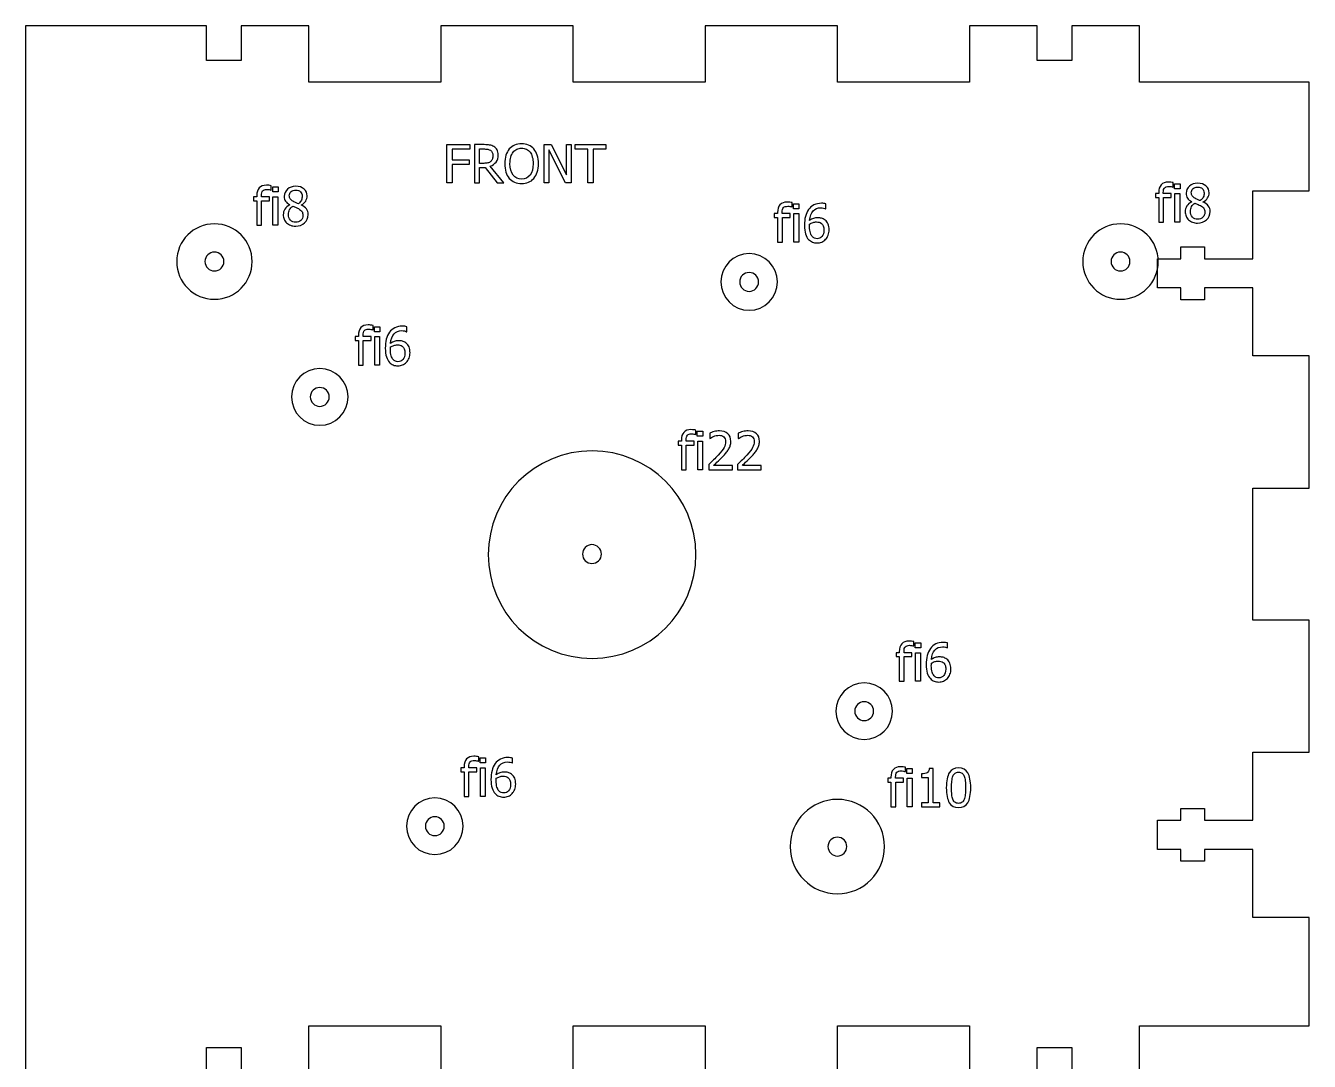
# Model space of a CAD drawing. Extents: x -124 to 242, y -17 to 237.
# Drawn here: x 105.7 to 241.7, y 127.1 to 236.9 of the extents above; entities that cross this region are included whole.
import ezdxf

# ---------------------------------------------------------------- set-up
doc = ezdxf.new("R2010")
doc.units = 0
doc.header["$MEASUREMENT"] = 0
doc.layers.get('0').update_dxf_attribs({"linetype": 'CONTINUOUS'})

msp = doc.modelspace()

# ---------------------------------------------------------------- linework, layer by layer
for points in [[(223.73, 124.89), (223.73, 130.89), (241.73, 130.89), (241.73, 142.39), (235.73, 142.39), (235.73, 149.59), (230.63, 149.59), (230.63, 148.34), (228.13, 148.34), (228.13, 149.59), (225.63, 149.59), (225.63, 152.69), (228.13, 152.69), (228.13, 153.94), (230.63, 153.94), (230.63, 152.69), (235.73, 152.69), (235.73, 159.89), (241.73, 159.89), (241.73, 173.89), (235.73, 173.89), (235.73, 187.89), (241.73, 187.89), (241.73, 201.89), (235.73, 201.89), (235.73, 209.09), (230.63, 209.09), (230.63, 207.84), (228.13, 207.84), (228.13, 209.09), (225.63, 209.09), (225.63, 212.19), (228.13, 212.19), (228.13, 213.44), (230.63, 213.44), (230.63, 212.19), (235.73, 212.19), (235.73, 219.39), (241.73, 219.39), (241.73, 230.89), (223.73, 230.89), (223.73, 236.89), (216.58, 236.89), (216.58, 233.19), (212.88, 233.19), (212.88, 236.89), (205.73, 236.89), (205.73, 230.89), (191.73, 230.89), (191.73, 236.89), (177.73, 236.89), (177.73, 230.89), (163.73, 230.89), (163.73, 236.89), (149.73, 236.89), (149.73, 230.89), (135.73, 230.89), (135.73, 236.89), (128.58, 236.89), (128.58, 233.19), (124.88, 233.19), (124.88, 236.89), (117.73, 236.89), (105.73, 236.89), (105.73, 124.89)], [(152.79, 223.81), (150.91, 223.81), (150.91, 222.67), (152.71, 222.67), (152.71, 222.19), (150.91, 222.19), (150.91, 220.24), (150.37, 220.24), (150.37, 224.28), (152.79, 224.28), (152.79, 223.81)], [(163.54, 220.24), (162.93, 220.24), (161.15, 223.73), (161.15, 220.24), (160.65, 220.24), (160.65, 224.28), (161.41, 224.28), (163.03, 221.08), (163.03, 224.28), (163.54, 224.28), (163.54, 220.24)], [(165.3, 220.24), (165.3, 223.81), (163.94, 223.81), (163.94, 224.28), (167.19, 224.28), (167.19, 223.81), (165.84, 223.81), (165.84, 220.24), (165.3, 220.24)], [(132.48, 219.27), (131.9, 219.27), (131.9, 219.8), (132.48, 219.8), (132.48, 219.27)], [(228.04, 219.6), (227.46, 219.6), (227.46, 220.13), (228.04, 220.13), (228.04, 219.6)], [(228, 216.06), (227.49, 216.06), (227.49, 219.09), (228, 219.09), (228, 216.06)], [(132.44, 215.73), (131.93, 215.73), (131.93, 218.76), (132.44, 218.76), (132.44, 215.73)], [(187.66, 217.49), (187.08, 217.49), (187.08, 218.02), (187.66, 218.02), (187.66, 217.49)], [(187.63, 213.95), (187.12, 213.95), (187.12, 216.98), (187.63, 216.98), (187.63, 213.95)], [(143.26, 204.46), (142.68, 204.46), (142.68, 204.99), (143.26, 204.99), (143.26, 204.46)], [(143.22, 200.92), (142.71, 200.92), (142.71, 203.95), (143.22, 203.95), (143.22, 200.92)], [(177.48, 193.37), (176.89, 193.37), (176.89, 193.9), (177.48, 193.9), (177.48, 193.37)], [(177.44, 189.83), (176.93, 189.83), (176.93, 192.86), (177.44, 192.86), (177.44, 189.83)], [(200.56, 170.95), (199.98, 170.95), (199.98, 171.48), (200.56, 171.48), (200.56, 170.95)], [(200.53, 167.41), (200.02, 167.41), (200.02, 170.44), (200.53, 170.44), (200.53, 167.41)], [(154.46, 158.75), (153.88, 158.75), (153.88, 159.28), (154.46, 159.28), (154.46, 158.75)], [(154.42, 155.21), (153.91, 155.21), (153.91, 158.24), (154.42, 158.24), (154.42, 155.21)], [(199.67, 157.64), (199.09, 157.64), (199.09, 158.17), (199.67, 158.17), (199.67, 157.64)], [(199.64, 154.1), (199.13, 154.1), (199.13, 157.13), (199.64, 157.13), (199.64, 154.1)], [(135.73, 124.89), (135.73, 130.89), (149.73, 130.89), (149.73, 124.89)], [(163.73, 124.89), (163.73, 130.89), (177.73, 130.89), (177.73, 124.89)], [(191.73, 124.89), (191.73, 130.89), (205.73, 130.89), (205.73, 124.89)], [(124.88, 124.89), (124.88, 128.59), (128.58, 128.59), (128.58, 124.89)], [(212.88, 124.89), (212.88, 128.59), (216.58, 128.59), (216.58, 124.89)]]:
    msp.add_lwpolyline(points)
for points, knots in [([(156.4, 220.24), (156.4, 220.24), (155.7, 220.24), (155.7, 220.24), (155.7, 220.24), (154.42, 221.85), (154.42, 221.85), (154.42, 221.85), (153.8, 221.85), (153.8, 221.85), (153.8, 221.85), (153.8, 220.24), (153.8, 220.24), (153.8, 220.24), (153.27, 220.24), (153.27, 220.24), (153.27, 220.24), (153.27, 224.28), (153.27, 224.28), (153.27, 224.28), (154.31, 224.28), (154.31, 224.28), (154.54, 224.28), (154.73, 224.27), (154.89, 224.24), (155.05, 224.22), (155.2, 224.16), (155.34, 224.07), (155.48, 223.98), (155.59, 223.86), (155.67, 223.72), (155.75, 223.58), (155.8, 223.4), (155.8, 223.19), (155.8, 222.89), (155.72, 222.64), (155.57, 222.44), (155.42, 222.24), (155.22, 222.1), (154.96, 222), (154.96, 222), (156.4, 220.24), (156.4, 220.24)], [0, 0, 0, 0, 1, 1, 1, 2, 2, 2, 3, 3, 3, 4, 4, 4, 5, 5, 5, 6, 6, 6, 7, 7, 7, 8, 8, 8, 9, 9, 9, 10, 10, 10, 11, 11, 11, 12, 12, 12, 13, 13, 13, 14, 14, 14, 14]), ([(155.23, 223.15), (155.23, 223.26), (155.21, 223.37), (155.17, 223.46), (155.13, 223.55), (155.07, 223.63), (154.98, 223.68), (154.9, 223.73), (154.81, 223.77), (154.71, 223.79), (154.61, 223.81), (154.49, 223.82), (154.34, 223.82), (154.34, 223.82), (153.8, 223.82), (153.8, 223.82), (153.8, 223.82), (153.8, 222.3), (153.8, 222.3), (153.8, 222.3), (154.28, 222.3), (154.28, 222.3), (154.43, 222.3), (154.57, 222.31), (154.69, 222.34), (154.81, 222.36), (154.92, 222.42), (155.01, 222.51), (155.08, 222.58), (155.14, 222.67), (155.18, 222.78), (155.22, 222.88), (155.23, 223), (155.23, 223.15)], [0, 0, 0, 0, 1, 1, 1, 2, 2, 2, 3, 3, 3, 4, 4, 4, 5, 5, 5, 6, 6, 6, 7, 7, 7, 8, 8, 8, 9, 9, 9, 10, 10, 10, 11, 11, 11, 11]), ([(159.57, 223.82), (159.73, 223.64), (159.84, 223.42), (159.93, 223.16), (160.01, 222.9), (160.06, 222.6), (160.06, 222.26), (160.06, 221.93), (160.02, 221.64), (159.93, 221.37), (159.85, 221.11), (159.73, 220.89), (159.57, 220.71), (159.41, 220.52), (159.22, 220.38), (159, 220.29), (158.78, 220.2), (158.53, 220.16), (158.27, 220.16), (158, 220.16), (157.75, 220.21), (157.53, 220.3), (157.31, 220.39), (157.13, 220.53), (156.97, 220.71), (156.81, 220.89), (156.69, 221.11), (156.61, 221.37), (156.53, 221.63), (156.48, 221.93), (156.48, 222.26), (156.48, 222.6), (156.53, 222.9), (156.61, 223.16), (156.7, 223.41), (156.81, 223.63), (156.97, 223.82), (157.13, 224), (157.31, 224.13), (157.53, 224.23), (157.75, 224.32), (158, 224.37), (158.27, 224.37), (158.54, 224.37), (158.79, 224.32), (159.01, 224.22), (159.23, 224.13), (159.42, 223.99), (159.57, 223.82)], [0, 0, 0, 0, 1, 1, 1, 2, 2, 2, 3, 3, 3, 4, 4, 4, 5, 5, 5, 6, 6, 6, 7, 7, 7, 8, 8, 8, 9, 9, 9, 10, 10, 10, 11, 11, 11, 12, 12, 12, 13, 13, 13, 14, 14, 14, 15, 15, 15, 16, 16, 16, 16]), ([(159.5, 222.26), (159.5, 222.53), (159.47, 222.77), (159.41, 222.97), (159.35, 223.18), (159.27, 223.35), (159.17, 223.49), (159.06, 223.62), (158.93, 223.73), (158.78, 223.8), (158.63, 223.87), (158.46, 223.9), (158.27, 223.9), (158.08, 223.9), (157.91, 223.87), (157.76, 223.8), (157.62, 223.73), (157.49, 223.63), (157.37, 223.49), (157.27, 223.35), (157.19, 223.17), (157.13, 222.97), (157.07, 222.76), (157.04, 222.52), (157.04, 222.26), (157.04, 221.73), (157.15, 221.33), (157.38, 221.04), (157.6, 220.76), (157.9, 220.62), (158.27, 220.62), (158.65, 220.62), (158.94, 220.76), (159.17, 221.04), (159.39, 221.33), (159.5, 221.73), (159.5, 222.26)], [0, 0, 0, 0, 1, 1, 1, 2, 2, 2, 3, 3, 3, 4, 4, 4, 5, 5, 5, 6, 6, 6, 7, 7, 7, 8, 8, 8, 9, 9, 9, 10, 10, 10, 11, 11, 11, 12, 12, 12, 12]), ([(131.75, 219.47), (131.75, 219.47), (131.72, 219.47), (131.72, 219.47), (131.68, 219.48), (131.61, 219.5), (131.53, 219.51), (131.44, 219.53), (131.37, 219.54), (131.3, 219.54), (131.08, 219.54), (130.93, 219.49), (130.84, 219.39), (130.75, 219.3), (130.7, 219.12), (130.7, 218.87), (130.7, 218.87), (130.7, 218.76), (130.7, 218.76), (130.7, 218.76), (131.55, 218.76), (131.55, 218.76), (131.55, 218.76), (131.55, 218.34), (131.55, 218.34), (131.55, 218.34), (130.72, 218.34), (130.72, 218.34), (130.72, 218.34), (130.72, 215.73), (130.72, 215.73), (130.72, 215.73), (130.21, 215.73), (130.21, 215.73), (130.21, 215.73), (130.21, 218.34), (130.21, 218.34), (130.21, 218.34), (129.86, 218.34), (129.86, 218.34), (129.86, 218.34), (129.86, 218.76), (129.86, 218.76), (129.86, 218.76), (130.21, 218.76), (130.21, 218.76), (130.21, 218.76), (130.21, 218.87), (130.21, 218.87), (130.21, 219.23), (130.3, 219.51), (130.47, 219.7), (130.65, 219.89), (130.9, 219.98), (131.23, 219.98), (131.32, 219.98), (131.41, 219.98), (131.5, 219.97), (131.59, 219.96), (131.67, 219.95), (131.75, 219.93), (131.75, 219.93), (131.75, 219.47), (131.75, 219.47)], [0, 0, 0, 0, 1, 1, 1, 2, 2, 2, 3, 3, 3, 4, 4, 4, 5, 5, 5, 6, 6, 6, 7, 7, 7, 8, 8, 8, 9, 9, 9, 10, 10, 10, 11, 11, 11, 12, 12, 12, 13, 13, 13, 14, 14, 14, 15, 15, 15, 16, 16, 16, 17, 17, 17, 18, 18, 18, 19, 19, 19, 20, 20, 20, 21, 21, 21, 21]), ([(134.34, 215.64), (134.14, 215.64), (133.96, 215.67), (133.79, 215.73), (133.63, 215.79), (133.49, 215.88), (133.37, 215.99), (133.26, 216.1), (133.17, 216.23), (133.11, 216.38), (133.05, 216.53), (133.02, 216.68), (133.02, 216.85), (133.02, 217.07), (133.08, 217.27), (133.2, 217.45), (133.32, 217.64), (133.48, 217.78), (133.71, 217.89), (133.71, 217.89), (133.71, 217.91), (133.71, 217.91), (133.51, 218.02), (133.36, 218.15), (133.27, 218.29), (133.17, 218.42), (133.12, 218.6), (133.12, 218.8), (133.12, 219.11), (133.24, 219.36), (133.47, 219.56), (133.7, 219.76), (133.99, 219.87), (134.34, 219.87), (134.71, 219.87), (135, 219.77), (135.22, 219.58), (135.44, 219.38), (135.55, 219.14), (135.55, 218.84), (135.55, 218.66), (135.5, 218.48), (135.4, 218.3), (135.29, 218.12), (135.14, 217.99), (134.94, 217.89), (134.94, 217.89), (134.94, 217.87), (134.94, 217.87), (135.17, 217.76), (135.35, 217.63), (135.47, 217.47), (135.59, 217.31), (135.66, 217.11), (135.66, 216.86), (135.66, 216.51), (135.53, 216.23), (135.28, 215.99), (135.03, 215.76), (134.72, 215.64), (134.34, 215.64)], [0, 0, 0, 0, 1, 1, 1, 2, 2, 2, 3, 3, 3, 4, 4, 4, 5, 5, 5, 6, 6, 6, 7, 7, 7, 8, 8, 8, 9, 9, 9, 10, 10, 10, 11, 11, 11, 12, 12, 12, 13, 13, 13, 14, 14, 14, 15, 15, 15, 16, 16, 16, 17, 17, 17, 18, 18, 18, 19, 19, 19, 20, 20, 20, 20]), ([(135.02, 218.83), (135.02, 219.01), (134.96, 219.16), (134.84, 219.29), (134.72, 219.41), (134.55, 219.47), (134.34, 219.47), (134.14, 219.47), (133.98, 219.41), (133.85, 219.3), (133.73, 219.2), (133.66, 219.05), (133.66, 218.87), (133.66, 218.73), (133.7, 218.62), (133.76, 218.53), (133.82, 218.43), (133.92, 218.35), (134.05, 218.28), (134.11, 218.25), (134.19, 218.2), (134.31, 218.15), (134.42, 218.09), (134.52, 218.05), (134.62, 218.02), (134.78, 218.14), (134.88, 218.27), (134.94, 218.39), (134.99, 218.52), (135.02, 218.67), (135.02, 218.83)], [0, 0, 0, 0, 1, 1, 1, 2, 2, 2, 3, 3, 3, 4, 4, 4, 5, 5, 5, 6, 6, 6, 7, 7, 7, 8, 8, 8, 9, 9, 9, 10, 10, 10, 10]), ([(227.31, 219.79), (227.31, 219.79), (227.28, 219.79), (227.28, 219.79), (227.24, 219.81), (227.17, 219.82), (227.09, 219.84), (227, 219.85), (226.93, 219.86), (226.86, 219.86), (226.64, 219.86), (226.49, 219.81), (226.4, 219.72), (226.31, 219.62), (226.26, 219.45), (226.26, 219.19), (226.26, 219.19), (226.26, 219.09), (226.26, 219.09), (226.26, 219.09), (227.11, 219.09), (227.11, 219.09), (227.11, 219.09), (227.11, 218.67), (227.11, 218.67), (227.11, 218.67), (226.28, 218.67), (226.28, 218.67), (226.28, 218.67), (226.28, 216.06), (226.28, 216.06), (226.28, 216.06), (225.77, 216.06), (225.77, 216.06), (225.77, 216.06), (225.77, 218.67), (225.77, 218.67), (225.77, 218.67), (225.42, 218.67), (225.42, 218.67), (225.42, 218.67), (225.42, 219.09), (225.42, 219.09), (225.42, 219.09), (225.77, 219.09), (225.77, 219.09), (225.77, 219.09), (225.77, 219.19), (225.77, 219.19), (225.77, 219.56), (225.86, 219.83), (226.03, 220.02), (226.21, 220.21), (226.46, 220.31), (226.79, 220.31), (226.88, 220.31), (226.97, 220.3), (227.06, 220.29), (227.15, 220.28), (227.24, 220.27), (227.31, 220.26), (227.31, 220.26), (227.31, 219.79), (227.31, 219.79)], [0, 0, 0, 0, 1, 1, 1, 2, 2, 2, 3, 3, 3, 4, 4, 4, 5, 5, 5, 6, 6, 6, 7, 7, 7, 8, 8, 8, 9, 9, 9, 10, 10, 10, 11, 11, 11, 12, 12, 12, 13, 13, 13, 14, 14, 14, 15, 15, 15, 16, 16, 16, 17, 17, 17, 18, 18, 18, 19, 19, 19, 20, 20, 20, 21, 21, 21, 21]), ([(229.9, 215.97), (229.7, 215.97), (229.52, 216), (229.35, 216.06), (229.19, 216.12), (229.05, 216.2), (228.93, 216.31), (228.82, 216.42), (228.73, 216.55), (228.67, 216.7), (228.61, 216.85), (228.58, 217.01), (228.58, 217.17), (228.58, 217.39), (228.64, 217.59), (228.76, 217.78), (228.88, 217.96), (229.05, 218.11), (229.27, 218.22), (229.27, 218.22), (229.27, 218.23), (229.27, 218.23), (229.07, 218.35), (228.92, 218.47), (228.83, 218.61), (228.73, 218.75), (228.68, 218.92), (228.68, 219.13), (228.68, 219.43), (228.8, 219.68), (229.03, 219.89), (229.26, 220.09), (229.55, 220.19), (229.9, 220.19), (230.27, 220.19), (230.56, 220.09), (230.78, 219.9), (231.01, 219.71), (231.12, 219.46), (231.12, 219.16), (231.12, 218.98), (231.06, 218.8), (230.96, 218.63), (230.85, 218.45), (230.7, 218.31), (230.5, 218.21), (230.5, 218.21), (230.5, 218.19), (230.5, 218.19), (230.74, 218.08), (230.91, 217.95), (231.03, 217.79), (231.16, 217.64), (231.22, 217.43), (231.22, 217.19), (231.22, 216.84), (231.09, 216.55), (230.84, 216.32), (230.59, 216.08), (230.28, 215.97), (229.9, 215.97)], [0, 0, 0, 0, 1, 1, 1, 2, 2, 2, 3, 3, 3, 4, 4, 4, 5, 5, 5, 6, 6, 6, 7, 7, 7, 8, 8, 8, 9, 9, 9, 10, 10, 10, 11, 11, 11, 12, 12, 12, 13, 13, 13, 14, 14, 14, 15, 15, 15, 16, 16, 16, 17, 17, 17, 18, 18, 18, 19, 19, 19, 20, 20, 20, 20]), ([(230.58, 219.16), (230.58, 219.34), (230.52, 219.49), (230.4, 219.61), (230.28, 219.73), (230.11, 219.79), (229.9, 219.79), (229.7, 219.79), (229.54, 219.74), (229.41, 219.63), (229.29, 219.52), (229.23, 219.37), (229.23, 219.19), (229.23, 219.06), (229.26, 218.94), (229.32, 218.85), (229.39, 218.76), (229.48, 218.68), (229.61, 218.6), (229.67, 218.57), (229.75, 218.53), (229.87, 218.47), (229.98, 218.42), (230.09, 218.38), (230.18, 218.35), (230.34, 218.47), (230.44, 218.59), (230.5, 218.72), (230.56, 218.85), (230.58, 218.99), (230.58, 219.16)], [0, 0, 0, 0, 1, 1, 1, 2, 2, 2, 3, 3, 3, 4, 4, 4, 5, 5, 5, 6, 6, 6, 7, 7, 7, 8, 8, 8, 9, 9, 9, 10, 10, 10, 10]), ([(135.1, 216.81), (135.1, 216.98), (135.07, 217.11), (135, 217.2), (134.94, 217.3), (134.81, 217.4), (134.62, 217.5), (134.56, 217.54), (134.48, 217.57), (134.38, 217.61), (134.28, 217.65), (134.16, 217.7), (134.03, 217.76), (133.88, 217.66), (133.77, 217.53), (133.69, 217.39), (133.61, 217.24), (133.57, 217.08), (133.57, 216.89), (133.57, 216.65), (133.64, 216.44), (133.79, 216.29), (133.94, 216.13), (134.12, 216.05), (134.34, 216.05), (134.57, 216.05), (134.76, 216.11), (134.89, 216.25), (135.03, 216.39), (135.1, 216.57), (135.1, 216.81)], [0, 0, 0, 0, 1, 1, 1, 2, 2, 2, 3, 3, 3, 4, 4, 4, 5, 5, 5, 6, 6, 6, 7, 7, 7, 8, 8, 8, 9, 9, 9, 10, 10, 10, 10]), ([(186.93, 217.68), (186.93, 217.68), (186.91, 217.68), (186.91, 217.68), (186.86, 217.7), (186.8, 217.72), (186.71, 217.73), (186.63, 217.75), (186.55, 217.75), (186.48, 217.75), (186.27, 217.75), (186.11, 217.71), (186.02, 217.61), (185.93, 217.51), (185.89, 217.34), (185.89, 217.08), (185.89, 217.08), (185.89, 216.98), (185.89, 216.98), (185.89, 216.98), (186.73, 216.98), (186.73, 216.98), (186.73, 216.98), (186.73, 216.56), (186.73, 216.56), (186.73, 216.56), (185.9, 216.56), (185.9, 216.56), (185.9, 216.56), (185.9, 213.95), (185.9, 213.95), (185.9, 213.95), (185.39, 213.95), (185.39, 213.95), (185.39, 213.95), (185.39, 216.56), (185.39, 216.56), (185.39, 216.56), (185.05, 216.56), (185.05, 216.56), (185.05, 216.56), (185.05, 216.98), (185.05, 216.98), (185.05, 216.98), (185.39, 216.98), (185.39, 216.98), (185.39, 216.98), (185.39, 217.08), (185.39, 217.08), (185.39, 217.45), (185.48, 217.72), (185.65, 217.91), (185.83, 218.1), (186.08, 218.2), (186.41, 218.2), (186.5, 218.2), (186.6, 218.19), (186.69, 218.18), (186.78, 218.17), (186.86, 218.16), (186.93, 218.15), (186.93, 218.15), (186.93, 217.68), (186.93, 217.68)], [0, 0, 0, 0, 1, 1, 1, 2, 2, 2, 3, 3, 3, 4, 4, 4, 5, 5, 5, 6, 6, 6, 7, 7, 7, 8, 8, 8, 9, 9, 9, 10, 10, 10, 11, 11, 11, 12, 12, 12, 13, 13, 13, 14, 14, 14, 15, 15, 15, 16, 16, 16, 17, 17, 17, 18, 18, 18, 19, 19, 19, 20, 20, 20, 21, 21, 21, 21]), ([(190.86, 215.26), (190.86, 215.05), (190.82, 214.86), (190.75, 214.69), (190.69, 214.51), (190.59, 214.36), (190.48, 214.25), (190.36, 214.12), (190.22, 214.03), (190.07, 213.96), (189.92, 213.9), (189.76, 213.87), (189.57, 213.87), (189.39, 213.87), (189.23, 213.9), (189.08, 213.96), (188.93, 214.02), (188.8, 214.11), (188.68, 214.23), (188.54, 214.38), (188.43, 214.57), (188.36, 214.82), (188.28, 215.06), (188.24, 215.37), (188.24, 215.72), (188.24, 216.08), (188.27, 216.39), (188.35, 216.68), (188.42, 216.96), (188.53, 217.2), (188.68, 217.41), (188.83, 217.62), (189.01, 217.78), (189.25, 217.89), (189.48, 218.01), (189.75, 218.07), (190.05, 218.07), (190.14, 218.07), (190.22, 218.06), (190.3, 218.05), (190.38, 218.04), (190.45, 218.03), (190.51, 218.01), (190.51, 218.01), (190.51, 217.49), (190.51, 217.49), (190.51, 217.49), (190.48, 217.49), (190.48, 217.49), (190.43, 217.52), (190.36, 217.54), (190.27, 217.56), (190.18, 217.59), (190.08, 217.6), (189.98, 217.6), (189.64, 217.6), (189.37, 217.49), (189.16, 217.26), (188.95, 217.03), (188.83, 216.69), (188.79, 216.25), (188.92, 216.34), (189.05, 216.41), (189.19, 216.46), (189.33, 216.51), (189.47, 216.53), (189.63, 216.53), (189.79, 216.53), (189.93, 216.51), (190.05, 216.48), (190.17, 216.45), (190.29, 216.39), (190.42, 216.29), (190.57, 216.18), (190.68, 216.04), (190.75, 215.87), (190.82, 215.69), (190.86, 215.49), (190.86, 215.26)], [0, 0, 0, 0, 1, 1, 1, 2, 2, 2, 3, 3, 3, 4, 4, 4, 5, 5, 5, 6, 6, 6, 7, 7, 7, 8, 8, 8, 9, 9, 9, 10, 10, 10, 11, 11, 11, 12, 12, 12, 13, 13, 13, 14, 14, 14, 15, 15, 15, 16, 16, 16, 17, 17, 17, 18, 18, 18, 19, 19, 19, 20, 20, 20, 21, 21, 21, 22, 22, 22, 23, 23, 23, 24, 24, 24, 25, 25, 25, 26, 26, 26, 26]), ([(230.66, 217.13), (230.66, 217.3), (230.63, 217.43), (230.56, 217.53), (230.5, 217.63), (230.37, 217.73), (230.19, 217.83), (230.12, 217.86), (230.04, 217.9), (229.94, 217.94), (229.84, 217.98), (229.72, 218.03), (229.59, 218.08), (229.44, 217.98), (229.33, 217.86), (229.25, 217.71), (229.17, 217.57), (229.13, 217.4), (229.13, 217.22), (229.13, 216.97), (229.2, 216.77), (229.35, 216.61), (229.5, 216.45), (229.68, 216.37), (229.91, 216.37), (230.13, 216.37), (230.32, 216.44), (230.45, 216.58), (230.59, 216.71), (230.66, 216.9), (230.66, 217.13)], [0, 0, 0, 0, 1, 1, 1, 2, 2, 2, 3, 3, 3, 4, 4, 4, 5, 5, 5, 6, 6, 6, 7, 7, 7, 8, 8, 8, 9, 9, 9, 10, 10, 10, 10]), ([(121.73, 211.89), (121.73, 214.1), (123.52, 215.89), (125.73, 215.89), (127.94, 215.89), (129.73, 214.1), (129.73, 211.89), (129.73, 209.68), (127.94, 207.89), (125.73, 207.89), (123.52, 207.89), (121.73, 209.68), (121.73, 211.89)], [0, 0, 0, 0, 1, 1, 1, 2, 2, 2, 3, 3, 3, 4, 4, 4, 4]), ([(190.31, 215.24), (190.31, 215.41), (190.29, 215.54), (190.24, 215.66), (190.2, 215.77), (190.13, 215.86), (190.03, 215.94), (189.96, 216), (189.88, 216.04), (189.79, 216.06), (189.7, 216.08), (189.61, 216.09), (189.51, 216.09), (189.39, 216.09), (189.27, 216.07), (189.15, 216.03), (189.03, 215.99), (188.91, 215.94), (188.79, 215.86), (188.79, 215.82), (188.79, 215.78), (188.79, 215.75), (188.78, 215.71), (188.78, 215.66), (188.78, 215.61), (188.78, 215.33), (188.81, 215.1), (188.87, 214.93), (188.92, 214.76), (188.99, 214.63), (189.07, 214.54), (189.15, 214.45), (189.23, 214.39), (189.31, 214.36), (189.39, 214.33), (189.48, 214.31), (189.58, 214.31), (189.79, 214.31), (189.97, 214.39), (190.1, 214.54), (190.24, 214.7), (190.31, 214.93), (190.31, 215.24)], [0, 0, 0, 0, 1, 1, 1, 2, 2, 2, 3, 3, 3, 4, 4, 4, 5, 5, 5, 6, 6, 6, 7, 7, 7, 8, 8, 8, 9, 9, 9, 10, 10, 10, 11, 11, 11, 12, 12, 12, 13, 13, 13, 14, 14, 14, 14]), ([(217.73, 211.89), (217.73, 214.1), (219.52, 215.89), (221.73, 215.89), (223.94, 215.89), (225.73, 214.1), (225.73, 211.89), (225.73, 209.68), (223.94, 207.89), (221.73, 207.89), (219.52, 207.89), (217.73, 209.68), (217.73, 211.89)], [0, 0, 0, 0, 1, 1, 1, 2, 2, 2, 3, 3, 3, 4, 4, 4, 4]), ([(124.73, 211.89), (124.73, 212.44), (125.18, 212.89), (125.73, 212.89), (126.28, 212.89), (126.73, 212.44), (126.73, 211.89), (126.73, 211.34), (126.28, 210.89), (125.73, 210.89), (125.18, 210.89), (124.73, 211.34), (124.73, 211.89)], [0, 0, 0, 0, 1, 1, 1, 2, 2, 2, 3, 3, 3, 4, 4, 4, 4]), ([(179.38, 209.73), (179.38, 211.39), (180.73, 212.73), (182.38, 212.73), (184.04, 212.73), (185.38, 211.39), (185.38, 209.73), (185.38, 208.08), (184.04, 206.73), (182.38, 206.73), (180.73, 206.73), (179.38, 208.08), (179.38, 209.73)], [0, 0, 0, 0, 1, 1, 1, 2, 2, 2, 3, 3, 3, 4, 4, 4, 4]), ([(220.73, 211.89), (220.73, 212.44), (221.18, 212.89), (221.73, 212.89), (222.28, 212.89), (222.73, 212.44), (222.73, 211.89), (222.73, 211.34), (222.28, 210.89), (221.73, 210.89), (221.18, 210.89), (220.73, 211.34), (220.73, 211.89)], [0, 0, 0, 0, 1, 1, 1, 2, 2, 2, 3, 3, 3, 4, 4, 4, 4]), ([(181.38, 209.73), (181.38, 210.29), (181.83, 210.73), (182.38, 210.73), (182.94, 210.73), (183.38, 210.29), (183.38, 209.73), (183.38, 209.18), (182.94, 208.73), (182.38, 208.73), (181.83, 208.73), (181.38, 209.18), (181.38, 209.73)], [0, 0, 0, 0, 1, 1, 1, 2, 2, 2, 3, 3, 3, 4, 4, 4, 4]), ([(142.53, 204.66), (142.53, 204.66), (142.5, 204.66), (142.5, 204.66), (142.46, 204.67), (142.39, 204.69), (142.31, 204.7), (142.22, 204.72), (142.15, 204.73), (142.08, 204.73), (141.86, 204.73), (141.71, 204.68), (141.62, 204.58), (141.53, 204.49), (141.48, 204.31), (141.48, 204.06), (141.48, 204.06), (141.48, 203.95), (141.48, 203.95), (141.48, 203.95), (142.33, 203.95), (142.33, 203.95), (142.33, 203.95), (142.33, 203.53), (142.33, 203.53), (142.33, 203.53), (141.5, 203.53), (141.5, 203.53), (141.5, 203.53), (141.5, 200.92), (141.5, 200.92), (141.5, 200.92), (140.99, 200.92), (140.99, 200.92), (140.99, 200.92), (140.99, 203.53), (140.99, 203.53), (140.99, 203.53), (140.64, 203.53), (140.64, 203.53), (140.64, 203.53), (140.64, 203.95), (140.64, 203.95), (140.64, 203.95), (140.99, 203.95), (140.99, 203.95), (140.99, 203.95), (140.99, 204.05), (140.99, 204.05), (140.99, 204.42), (141.08, 204.7), (141.25, 204.89), (141.43, 205.08), (141.68, 205.17), (142.01, 205.17), (142.1, 205.17), (142.19, 205.17), (142.28, 205.16), (142.37, 205.15), (142.45, 205.14), (142.53, 205.12), (142.53, 205.12), (142.53, 204.66), (142.53, 204.66)], [0, 0, 0, 0, 1, 1, 1, 2, 2, 2, 3, 3, 3, 4, 4, 4, 5, 5, 5, 6, 6, 6, 7, 7, 7, 8, 8, 8, 9, 9, 9, 10, 10, 10, 11, 11, 11, 12, 12, 12, 13, 13, 13, 14, 14, 14, 15, 15, 15, 16, 16, 16, 17, 17, 17, 18, 18, 18, 19, 19, 19, 20, 20, 20, 21, 21, 21, 21]), ([(146.45, 202.23), (146.45, 202.03), (146.42, 201.84), (146.35, 201.66), (146.28, 201.48), (146.19, 201.34), (146.07, 201.22), (145.95, 201.1), (145.82, 201), (145.67, 200.94), (145.52, 200.87), (145.35, 200.84), (145.17, 200.84), (144.99, 200.84), (144.82, 200.87), (144.67, 200.93), (144.52, 200.99), (144.39, 201.09), (144.28, 201.21), (144.14, 201.35), (144.03, 201.55), (143.95, 201.79), (143.87, 202.04), (143.83, 202.34), (143.83, 202.7), (143.83, 203.05), (143.87, 203.37), (143.94, 203.65), (144.01, 203.93), (144.13, 204.18), (144.28, 204.39), (144.42, 204.59), (144.61, 204.75), (144.84, 204.87), (145.07, 204.98), (145.34, 205.04), (145.65, 205.04), (145.74, 205.04), (145.82, 205.04), (145.9, 205.03), (145.98, 205.02), (146.04, 205), (146.1, 204.98), (146.1, 204.98), (146.1, 204.46), (146.1, 204.46), (146.1, 204.46), (146.08, 204.46), (146.08, 204.46), (146.03, 204.49), (145.96, 204.52), (145.87, 204.54), (145.78, 204.56), (145.68, 204.57), (145.57, 204.57), (145.24, 204.57), (144.96, 204.46), (144.76, 204.23), (144.55, 204.01), (144.43, 203.67), (144.39, 203.22), (144.52, 203.31), (144.65, 203.38), (144.79, 203.43), (144.92, 203.48), (145.07, 203.5), (145.23, 203.5), (145.39, 203.5), (145.53, 203.49), (145.64, 203.46), (145.76, 203.43), (145.89, 203.36), (146.01, 203.27), (146.16, 203.15), (146.27, 203.01), (146.35, 202.84), (146.42, 202.67), (146.45, 202.47), (146.45, 202.23)], [0, 0, 0, 0, 1, 1, 1, 2, 2, 2, 3, 3, 3, 4, 4, 4, 5, 5, 5, 6, 6, 6, 7, 7, 7, 8, 8, 8, 9, 9, 9, 10, 10, 10, 11, 11, 11, 12, 12, 12, 13, 13, 13, 14, 14, 14, 15, 15, 15, 16, 16, 16, 17, 17, 17, 18, 18, 18, 19, 19, 19, 20, 20, 20, 21, 21, 21, 22, 22, 22, 23, 23, 23, 24, 24, 24, 25, 25, 25, 26, 26, 26, 26]), ([(145.9, 202.21), (145.9, 202.38), (145.88, 202.52), (145.84, 202.63), (145.79, 202.74), (145.72, 202.84), (145.63, 202.92), (145.56, 202.98), (145.48, 203.01), (145.39, 203.03), (145.3, 203.05), (145.21, 203.06), (145.11, 203.06), (144.98, 203.06), (144.86, 203.04), (144.74, 203), (144.62, 202.96), (144.51, 202.91), (144.39, 202.84), (144.39, 202.8), (144.38, 202.76), (144.38, 202.72), (144.38, 202.68), (144.38, 202.64), (144.38, 202.58), (144.38, 202.3), (144.41, 202.08), (144.46, 201.9), (144.52, 201.73), (144.58, 201.6), (144.67, 201.51), (144.74, 201.43), (144.82, 201.37), (144.91, 201.33), (144.99, 201.3), (145.08, 201.28), (145.17, 201.28), (145.39, 201.28), (145.57, 201.36), (145.7, 201.52), (145.84, 201.67), (145.9, 201.9), (145.9, 202.21)], [0, 0, 0, 0, 1, 1, 1, 2, 2, 2, 3, 3, 3, 4, 4, 4, 5, 5, 5, 6, 6, 6, 7, 7, 7, 8, 8, 8, 9, 9, 9, 10, 10, 10, 11, 11, 11, 12, 12, 12, 13, 13, 13, 14, 14, 14, 14]), ([(133.89, 197.54), (133.89, 199.2), (135.23, 200.54), (136.89, 200.54), (138.55, 200.54), (139.89, 199.2), (139.89, 197.54), (139.89, 195.89), (138.55, 194.54), (136.89, 194.54), (135.23, 194.54), (133.89, 195.89), (133.89, 197.54)], [0, 0, 0, 0, 1, 1, 1, 2, 2, 2, 3, 3, 3, 4, 4, 4, 4]), ([(135.89, 197.54), (135.89, 198.1), (136.34, 198.54), (136.89, 198.54), (137.44, 198.54), (137.89, 198.1), (137.89, 197.54), (137.89, 196.99), (137.44, 196.54), (136.89, 196.54), (136.34, 196.54), (135.89, 196.99), (135.89, 197.54)], [0, 0, 0, 0, 1, 1, 1, 2, 2, 2, 3, 3, 3, 4, 4, 4, 4]), ([(176.75, 193.56), (176.75, 193.56), (176.72, 193.56), (176.72, 193.56), (176.67, 193.58), (176.61, 193.59), (176.52, 193.61), (176.44, 193.62), (176.36, 193.63), (176.3, 193.63), (176.08, 193.63), (175.93, 193.58), (175.84, 193.49), (175.74, 193.39), (175.7, 193.22), (175.7, 192.96), (175.7, 192.96), (175.7, 192.86), (175.7, 192.86), (175.7, 192.86), (176.54, 192.86), (176.54, 192.86), (176.54, 192.86), (176.54, 192.44), (176.54, 192.44), (176.54, 192.44), (175.71, 192.44), (175.71, 192.44), (175.71, 192.44), (175.71, 189.83), (175.71, 189.83), (175.71, 189.83), (175.2, 189.83), (175.2, 189.83), (175.2, 189.83), (175.2, 192.44), (175.2, 192.44), (175.2, 192.44), (174.86, 192.44), (174.86, 192.44), (174.86, 192.44), (174.86, 192.86), (174.86, 192.86), (174.86, 192.86), (175.2, 192.86), (175.2, 192.86), (175.2, 192.86), (175.2, 192.96), (175.2, 192.96), (175.2, 193.33), (175.29, 193.6), (175.47, 193.79), (175.64, 193.98), (175.89, 194.08), (176.22, 194.08), (176.32, 194.08), (176.41, 194.07), (176.5, 194.06), (176.59, 194.05), (176.67, 194.04), (176.75, 194.03), (176.75, 194.03), (176.75, 193.56), (176.75, 193.56)], [0, 0, 0, 0, 1, 1, 1, 2, 2, 2, 3, 3, 3, 4, 4, 4, 5, 5, 5, 6, 6, 6, 7, 7, 7, 8, 8, 8, 9, 9, 9, 10, 10, 10, 11, 11, 11, 12, 12, 12, 13, 13, 13, 14, 14, 14, 15, 15, 15, 16, 16, 16, 17, 17, 17, 18, 18, 18, 19, 19, 19, 20, 20, 20, 21, 21, 21, 21]), ([(180.61, 189.83), (180.61, 189.83), (178.12, 189.83), (178.12, 189.83), (178.12, 189.83), (178.12, 190.4), (178.12, 190.4), (178.29, 190.57), (178.46, 190.73), (178.62, 190.88), (178.78, 191.04), (178.94, 191.2), (179.09, 191.37), (179.4, 191.71), (179.61, 191.98), (179.72, 192.18), (179.83, 192.39), (179.89, 192.6), (179.89, 192.81), (179.89, 192.93), (179.87, 193.02), (179.83, 193.11), (179.8, 193.19), (179.75, 193.26), (179.69, 193.32), (179.63, 193.37), (179.55, 193.42), (179.47, 193.44), (179.39, 193.47), (179.29, 193.48), (179.2, 193.48), (179.1, 193.48), (179, 193.47), (178.9, 193.45), (178.81, 193.42), (178.71, 193.39), (178.62, 193.36), (178.54, 193.33), (178.47, 193.29), (178.4, 193.24), (178.33, 193.2), (178.27, 193.16), (178.23, 193.13), (178.23, 193.13), (178.2, 193.13), (178.2, 193.13), (178.2, 193.13), (178.2, 193.71), (178.2, 193.71), (178.31, 193.76), (178.47, 193.82), (178.67, 193.87), (178.87, 193.93), (179.06, 193.95), (179.24, 193.95), (179.61, 193.95), (179.91, 193.85), (180.12, 193.65), (180.33, 193.45), (180.44, 193.18), (180.44, 192.84), (180.44, 192.68), (180.42, 192.54), (180.38, 192.4), (180.35, 192.27), (180.3, 192.15), (180.23, 192.03), (180.16, 191.91), (180.08, 191.8), (179.99, 191.68), (179.9, 191.57), (179.8, 191.45), (179.69, 191.34), (179.52, 191.16), (179.33, 190.96), (179.12, 190.77), (178.91, 190.57), (178.75, 190.41), (178.62, 190.29), (178.62, 190.29), (180.61, 190.29), (180.61, 190.29), (180.61, 190.29), (180.61, 189.83), (180.61, 189.83)], [0, 0, 0, 0, 1, 1, 1, 2, 2, 2, 3, 3, 3, 4, 4, 4, 5, 5, 5, 6, 6, 6, 7, 7, 7, 8, 8, 8, 9, 9, 9, 10, 10, 10, 11, 11, 11, 12, 12, 12, 13, 13, 13, 14, 14, 14, 15, 15, 15, 16, 16, 16, 17, 17, 17, 18, 18, 18, 19, 19, 19, 20, 20, 20, 21, 21, 21, 22, 22, 22, 23, 23, 23, 24, 24, 24, 25, 25, 25, 26, 26, 26, 27, 27, 27, 28, 28, 28, 28]), ([(183.64, 189.83), (183.64, 189.83), (181.15, 189.83), (181.15, 189.83), (181.15, 189.83), (181.15, 190.4), (181.15, 190.4), (181.33, 190.57), (181.5, 190.73), (181.66, 190.88), (181.81, 191.04), (181.97, 191.2), (182.12, 191.37), (182.43, 191.71), (182.64, 191.98), (182.75, 192.18), (182.86, 192.39), (182.92, 192.6), (182.92, 192.81), (182.92, 192.93), (182.9, 193.02), (182.87, 193.11), (182.83, 193.19), (182.78, 193.26), (182.72, 193.32), (182.66, 193.37), (182.59, 193.42), (182.5, 193.44), (182.42, 193.47), (182.33, 193.48), (182.23, 193.48), (182.13, 193.48), (182.04, 193.47), (181.94, 193.45), (181.84, 193.42), (181.74, 193.39), (181.65, 193.36), (181.58, 193.33), (181.5, 193.29), (181.43, 193.24), (181.36, 193.2), (181.31, 193.16), (181.26, 193.13), (181.26, 193.13), (181.23, 193.13), (181.23, 193.13), (181.23, 193.13), (181.23, 193.71), (181.23, 193.71), (181.34, 193.76), (181.5, 193.82), (181.7, 193.87), (181.9, 193.93), (182.09, 193.95), (182.27, 193.95), (182.64, 193.95), (182.94, 193.85), (183.15, 193.65), (183.37, 193.45), (183.47, 193.18), (183.47, 192.84), (183.47, 192.68), (183.45, 192.54), (183.42, 192.4), (183.38, 192.27), (183.33, 192.15), (183.26, 192.03), (183.2, 191.91), (183.12, 191.8), (183.02, 191.68), (182.93, 191.57), (182.83, 191.45), (182.72, 191.34), (182.55, 191.16), (182.37, 190.96), (182.16, 190.77), (181.95, 190.57), (181.78, 190.41), (181.66, 190.29), (181.66, 190.29), (183.64, 190.29), (183.64, 190.29), (183.64, 190.29), (183.64, 189.83), (183.64, 189.83)], [0, 0, 0, 0, 1, 1, 1, 2, 2, 2, 3, 3, 3, 4, 4, 4, 5, 5, 5, 6, 6, 6, 7, 7, 7, 8, 8, 8, 9, 9, 9, 10, 10, 10, 11, 11, 11, 12, 12, 12, 13, 13, 13, 14, 14, 14, 15, 15, 15, 16, 16, 16, 17, 17, 17, 18, 18, 18, 19, 19, 19, 20, 20, 20, 21, 21, 21, 22, 22, 22, 23, 23, 23, 24, 24, 24, 25, 25, 25, 26, 26, 26, 27, 27, 27, 28, 28, 28, 28]), ([(154.74, 180.83), (154.74, 186.9), (159.66, 191.83), (165.74, 191.83), (171.81, 191.83), (176.74, 186.9), (176.74, 180.83), (176.74, 174.75), (171.81, 169.83), (165.74, 169.83), (159.66, 169.83), (154.74, 174.75), (154.74, 180.83)], [0, 0, 0, 0, 1, 1, 1, 2, 2, 2, 3, 3, 3, 4, 4, 4, 4]), ([(164.73, 180.89), (164.73, 181.44), (165.18, 181.89), (165.73, 181.89), (166.28, 181.89), (166.73, 181.44), (166.73, 180.89), (166.73, 180.34), (166.28, 179.89), (165.73, 179.89), (165.18, 179.89), (164.73, 180.34), (164.73, 180.89)], [0, 0, 0, 0, 1, 1, 1, 2, 2, 2, 3, 3, 3, 4, 4, 4, 4]), ([(199.83, 171.15), (199.83, 171.15), (199.81, 171.15), (199.81, 171.15), (199.76, 171.16), (199.7, 171.18), (199.61, 171.19), (199.53, 171.21), (199.45, 171.22), (199.38, 171.22), (199.17, 171.22), (199.02, 171.17), (198.92, 171.07), (198.83, 170.98), (198.79, 170.8), (198.79, 170.55), (198.79, 170.55), (198.79, 170.44), (198.79, 170.44), (198.79, 170.44), (199.63, 170.44), (199.63, 170.44), (199.63, 170.44), (199.63, 170.02), (199.63, 170.02), (199.63, 170.02), (198.8, 170.02), (198.8, 170.02), (198.8, 170.02), (198.8, 167.41), (198.8, 167.41), (198.8, 167.41), (198.29, 167.41), (198.29, 167.41), (198.29, 167.41), (198.29, 170.02), (198.29, 170.02), (198.29, 170.02), (197.95, 170.02), (197.95, 170.02), (197.95, 170.02), (197.95, 170.44), (197.95, 170.44), (197.95, 170.44), (198.29, 170.44), (198.29, 170.44), (198.29, 170.44), (198.29, 170.54), (198.29, 170.54), (198.29, 170.91), (198.38, 171.19), (198.56, 171.38), (198.73, 171.57), (198.98, 171.66), (199.31, 171.66), (199.4, 171.66), (199.5, 171.66), (199.59, 171.65), (199.68, 171.64), (199.76, 171.63), (199.83, 171.61), (199.83, 171.61), (199.83, 171.15), (199.83, 171.15)], [0, 0, 0, 0, 1, 1, 1, 2, 2, 2, 3, 3, 3, 4, 4, 4, 5, 5, 5, 6, 6, 6, 7, 7, 7, 8, 8, 8, 9, 9, 9, 10, 10, 10, 11, 11, 11, 12, 12, 12, 13, 13, 13, 14, 14, 14, 15, 15, 15, 16, 16, 16, 17, 17, 17, 18, 18, 18, 19, 19, 19, 20, 20, 20, 21, 21, 21, 21]), ([(203.76, 168.72), (203.76, 168.52), (203.73, 168.32), (203.66, 168.15), (203.59, 167.97), (203.5, 167.83), (203.38, 167.71), (203.26, 167.59), (203.12, 167.49), (202.97, 167.43), (202.82, 167.36), (202.66, 167.33), (202.48, 167.33), (202.29, 167.33), (202.13, 167.36), (201.98, 167.42), (201.83, 167.48), (201.7, 167.58), (201.58, 167.7), (201.44, 167.84), (201.34, 168.04), (201.26, 168.28), (201.18, 168.53), (201.14, 168.83), (201.14, 169.19), (201.14, 169.54), (201.18, 169.86), (201.25, 170.14), (201.32, 170.42), (201.43, 170.67), (201.58, 170.88), (201.73, 171.08), (201.92, 171.24), (202.15, 171.36), (202.38, 171.47), (202.65, 171.53), (202.95, 171.53), (203.04, 171.53), (203.13, 171.52), (203.2, 171.52), (203.28, 171.51), (203.35, 171.49), (203.41, 171.47), (203.41, 171.47), (203.41, 170.95), (203.41, 170.95), (203.41, 170.95), (203.39, 170.95), (203.39, 170.95), (203.34, 170.98), (203.27, 171.01), (203.17, 171.03), (203.08, 171.05), (202.98, 171.06), (202.88, 171.06), (202.54, 171.06), (202.27, 170.95), (202.06, 170.72), (201.86, 170.5), (201.73, 170.16), (201.7, 169.71), (201.82, 169.8), (201.96, 169.87), (202.09, 169.92), (202.23, 169.97), (202.38, 169.99), (202.54, 169.99), (202.69, 169.99), (202.83, 169.98), (202.95, 169.95), (203.07, 169.91), (203.19, 169.85), (203.32, 169.76), (203.47, 169.64), (203.58, 169.5), (203.65, 169.33), (203.72, 169.16), (203.76, 168.96), (203.76, 168.72)], [0, 0, 0, 0, 1, 1, 1, 2, 2, 2, 3, 3, 3, 4, 4, 4, 5, 5, 5, 6, 6, 6, 7, 7, 7, 8, 8, 8, 9, 9, 9, 10, 10, 10, 11, 11, 11, 12, 12, 12, 13, 13, 13, 14, 14, 14, 15, 15, 15, 16, 16, 16, 17, 17, 17, 18, 18, 18, 19, 19, 19, 20, 20, 20, 21, 21, 21, 22, 22, 22, 23, 23, 23, 24, 24, 24, 25, 25, 25, 26, 26, 26, 26]), ([(203.21, 168.7), (203.21, 168.87), (203.19, 169.01), (203.14, 169.12), (203.1, 169.23), (203.03, 169.33), (202.93, 169.41), (202.86, 169.47), (202.78, 169.5), (202.69, 169.52), (202.6, 169.54), (202.51, 169.55), (202.42, 169.55), (202.29, 169.55), (202.17, 169.53), (202.05, 169.49), (201.93, 169.45), (201.81, 169.4), (201.7, 169.33), (201.69, 169.29), (201.69, 169.25), (201.69, 169.21), (201.69, 169.17), (201.68, 169.13), (201.68, 169.07), (201.68, 168.79), (201.71, 168.57), (201.77, 168.39), (201.82, 168.22), (201.89, 168.09), (201.97, 168), (202.05, 167.92), (202.13, 167.86), (202.21, 167.82), (202.29, 167.79), (202.38, 167.77), (202.48, 167.77), (202.7, 167.77), (202.87, 167.85), (203.01, 168.01), (203.14, 168.16), (203.21, 168.39), (203.21, 168.7)], [0, 0, 0, 0, 1, 1, 1, 2, 2, 2, 3, 3, 3, 4, 4, 4, 5, 5, 5, 6, 6, 6, 7, 7, 7, 8, 8, 8, 9, 9, 9, 10, 10, 10, 11, 11, 11, 12, 12, 12, 13, 13, 13, 14, 14, 14, 14]), ([(191.57, 164.24), (191.57, 165.89), (192.92, 167.24), (194.57, 167.24), (196.23, 167.24), (197.57, 165.89), (197.57, 164.24), (197.57, 162.58), (196.23, 161.24), (194.57, 161.24), (192.92, 161.24), (191.57, 162.58), (191.57, 164.24)], [0, 0, 0, 0, 1, 1, 1, 2, 2, 2, 3, 3, 3, 4, 4, 4, 4]), ([(193.57, 164.24), (193.57, 164.79), (194.02, 165.24), (194.57, 165.24), (195.13, 165.24), (195.57, 164.79), (195.57, 164.24), (195.57, 163.69), (195.13, 163.24), (194.57, 163.24), (194.02, 163.24), (193.57, 163.69), (193.57, 164.24)], [0, 0, 0, 0, 1, 1, 1, 2, 2, 2, 3, 3, 3, 4, 4, 4, 4]), ([(153.73, 158.95), (153.73, 158.95), (153.7, 158.95), (153.7, 158.95), (153.66, 158.96), (153.59, 158.98), (153.51, 158.99), (153.42, 159.01), (153.34, 159.02), (153.28, 159.02), (153.06, 159.02), (152.91, 158.97), (152.82, 158.87), (152.73, 158.77), (152.68, 158.6), (152.68, 158.35), (152.68, 158.35), (152.68, 158.24), (152.68, 158.24), (152.68, 158.24), (153.52, 158.24), (153.52, 158.24), (153.52, 158.24), (153.52, 157.82), (153.52, 157.82), (153.52, 157.82), (152.7, 157.82), (152.7, 157.82), (152.7, 157.82), (152.7, 155.21), (152.7, 155.21), (152.7, 155.21), (152.19, 155.21), (152.19, 155.21), (152.19, 155.21), (152.19, 157.82), (152.19, 157.82), (152.19, 157.82), (151.84, 157.82), (151.84, 157.82), (151.84, 157.82), (151.84, 158.24), (151.84, 158.24), (151.84, 158.24), (152.19, 158.24), (152.19, 158.24), (152.19, 158.24), (152.19, 158.34), (152.19, 158.34), (152.19, 158.71), (152.27, 158.99), (152.45, 159.18), (152.63, 159.37), (152.88, 159.46), (153.2, 159.46), (153.3, 159.46), (153.39, 159.46), (153.48, 159.45), (153.57, 159.44), (153.65, 159.43), (153.73, 159.41), (153.73, 159.41), (153.73, 158.95), (153.73, 158.95)], [0, 0, 0, 0, 1, 1, 1, 2, 2, 2, 3, 3, 3, 4, 4, 4, 5, 5, 5, 6, 6, 6, 7, 7, 7, 8, 8, 8, 9, 9, 9, 10, 10, 10, 11, 11, 11, 12, 12, 12, 13, 13, 13, 14, 14, 14, 15, 15, 15, 16, 16, 16, 17, 17, 17, 18, 18, 18, 19, 19, 19, 20, 20, 20, 21, 21, 21, 21]), ([(157.65, 156.52), (157.65, 156.32), (157.62, 156.12), (157.55, 155.95), (157.48, 155.77), (157.39, 155.63), (157.27, 155.51), (157.15, 155.38), (157.02, 155.29), (156.87, 155.23), (156.72, 155.16), (156.55, 155.13), (156.37, 155.13), (156.19, 155.13), (156.02, 155.16), (155.87, 155.22), (155.72, 155.28), (155.59, 155.37), (155.48, 155.5), (155.34, 155.64), (155.23, 155.84), (155.15, 156.08), (155.07, 156.33), (155.03, 156.63), (155.03, 156.99), (155.03, 157.34), (155.07, 157.66), (155.14, 157.94), (155.21, 158.22), (155.32, 158.47), (155.47, 158.68), (155.62, 158.88), (155.81, 159.04), (156.04, 159.16), (156.27, 159.27), (156.54, 159.33), (156.84, 159.33), (156.93, 159.33), (157.02, 159.32), (157.1, 159.31), (157.17, 159.31), (157.24, 159.29), (157.3, 159.27), (157.3, 159.27), (157.3, 158.75), (157.3, 158.75), (157.3, 158.75), (157.28, 158.75), (157.28, 158.75), (157.23, 158.78), (157.16, 158.81), (157.07, 158.83), (156.97, 158.85), (156.88, 158.86), (156.77, 158.86), (156.43, 158.86), (156.16, 158.75), (155.96, 158.52), (155.75, 158.29), (155.63, 157.96), (155.59, 157.51), (155.72, 157.6), (155.85, 157.67), (155.98, 157.72), (156.12, 157.77), (156.27, 157.79), (156.43, 157.79), (156.59, 157.79), (156.72, 157.78), (156.84, 157.75), (156.96, 157.71), (157.08, 157.65), (157.21, 157.55), (157.36, 157.44), (157.47, 157.3), (157.54, 157.13), (157.62, 156.96), (157.65, 156.76), (157.65, 156.52)], [0, 0, 0, 0, 1, 1, 1, 2, 2, 2, 3, 3, 3, 4, 4, 4, 5, 5, 5, 6, 6, 6, 7, 7, 7, 8, 8, 8, 9, 9, 9, 10, 10, 10, 11, 11, 11, 12, 12, 12, 13, 13, 13, 14, 14, 14, 15, 15, 15, 16, 16, 16, 17, 17, 17, 18, 18, 18, 19, 19, 19, 20, 20, 20, 21, 21, 21, 22, 22, 22, 23, 23, 23, 24, 24, 24, 25, 25, 25, 26, 26, 26, 26]), ([(198.94, 157.84), (198.94, 157.84), (198.92, 157.84), (198.92, 157.84), (198.87, 157.85), (198.81, 157.87), (198.72, 157.88), (198.64, 157.9), (198.56, 157.91), (198.49, 157.91), (198.28, 157.91), (198.12, 157.86), (198.03, 157.76), (197.94, 157.67), (197.9, 157.49), (197.9, 157.24), (197.9, 157.24), (197.9, 157.13), (197.9, 157.13), (197.9, 157.13), (198.74, 157.13), (198.74, 157.13), (198.74, 157.13), (198.74, 156.71), (198.74, 156.71), (198.74, 156.71), (197.91, 156.71), (197.91, 156.71), (197.91, 156.71), (197.91, 154.1), (197.91, 154.1), (197.91, 154.1), (197.4, 154.1), (197.4, 154.1), (197.4, 154.1), (197.4, 156.71), (197.4, 156.71), (197.4, 156.71), (197.06, 156.71), (197.06, 156.71), (197.06, 156.71), (197.06, 157.13), (197.06, 157.13), (197.06, 157.13), (197.4, 157.13), (197.4, 157.13), (197.4, 157.13), (197.4, 157.23), (197.4, 157.23), (197.4, 157.6), (197.49, 157.88), (197.67, 158.07), (197.84, 158.26), (198.09, 158.35), (198.42, 158.35), (198.51, 158.35), (198.61, 158.35), (198.7, 158.34), (198.79, 158.33), (198.87, 158.32), (198.94, 158.3), (198.94, 158.3), (198.94, 157.84), (198.94, 157.84)], [0, 0, 0, 0, 1, 1, 1, 2, 2, 2, 3, 3, 3, 4, 4, 4, 5, 5, 5, 6, 6, 6, 7, 7, 7, 8, 8, 8, 9, 9, 9, 10, 10, 10, 11, 11, 11, 12, 12, 12, 13, 13, 13, 14, 14, 14, 15, 15, 15, 16, 16, 16, 17, 17, 17, 18, 18, 18, 19, 19, 19, 20, 20, 20, 21, 21, 21, 21]), ([(202.6, 154.1), (202.6, 154.1), (200.63, 154.1), (200.63, 154.1), (200.63, 154.1), (200.63, 154.52), (200.63, 154.52), (200.63, 154.52), (201.36, 154.52), (201.36, 154.52), (201.36, 154.52), (201.36, 157.22), (201.36, 157.22), (201.36, 157.22), (200.63, 157.22), (200.63, 157.22), (200.63, 157.22), (200.63, 157.59), (200.63, 157.59), (200.91, 157.59), (201.11, 157.63), (201.24, 157.71), (201.37, 157.79), (201.45, 157.94), (201.46, 158.16), (201.46, 158.16), (201.88, 158.16), (201.88, 158.16), (201.88, 158.16), (201.88, 154.52), (201.88, 154.52), (201.88, 154.52), (202.6, 154.52), (202.6, 154.52), (202.6, 154.52), (202.6, 154.1), (202.6, 154.1)], [0, 0, 0, 0, 1, 1, 1, 2, 2, 2, 3, 3, 3, 4, 4, 4, 5, 5, 5, 6, 6, 6, 7, 7, 7, 8, 8, 8, 9, 9, 9, 10, 10, 10, 11, 11, 11, 12, 12, 12, 12]), ([(205.86, 156.13), (205.86, 155.4), (205.75, 154.87), (205.54, 154.53), (205.33, 154.19), (205.01, 154.02), (204.57, 154.02), (204.12, 154.02), (203.79, 154.19), (203.59, 154.54), (203.38, 154.88), (203.27, 155.41), (203.27, 156.12), (203.27, 156.85), (203.38, 157.38), (203.59, 157.72), (203.8, 158.06), (204.13, 158.23), (204.57, 158.23), (205.01, 158.23), (205.34, 158.05), (205.55, 157.7), (205.75, 157.35), (205.86, 156.83), (205.86, 156.13)], [0, 0, 0, 0, 1, 1, 1, 2, 2, 2, 3, 3, 3, 4, 4, 4, 5, 5, 5, 6, 6, 6, 7, 7, 7, 8, 8, 8, 8]), ([(205.16, 154.89), (205.22, 155.03), (205.25, 155.2), (205.27, 155.4), (205.3, 155.61), (205.31, 155.85), (205.31, 156.13), (205.31, 156.4), (205.3, 156.64), (205.27, 156.85), (205.25, 157.05), (205.21, 157.22), (205.16, 157.36), (205.11, 157.49), (205.03, 157.6), (204.94, 157.67), (204.84, 157.74), (204.72, 157.78), (204.57, 157.78), (204.42, 157.78), (204.29, 157.74), (204.2, 157.67), (204.1, 157.6), (204.02, 157.49), (203.97, 157.35), (203.91, 157.21), (203.88, 157.04), (203.86, 156.83), (203.84, 156.62), (203.83, 156.38), (203.83, 156.12), (203.83, 155.84), (203.83, 155.6), (203.85, 155.41), (203.87, 155.22), (203.91, 155.05), (203.96, 154.9), (204.02, 154.76), (204.09, 154.66), (204.19, 154.58), (204.28, 154.51), (204.41, 154.47), (204.57, 154.47), (204.72, 154.47), (204.84, 154.5), (204.94, 154.58), (205.03, 154.65), (205.11, 154.75), (205.16, 154.89)], [0, 0, 0, 0, 1, 1, 1, 2, 2, 2, 3, 3, 3, 4, 4, 4, 5, 5, 5, 6, 6, 6, 7, 7, 7, 8, 8, 8, 9, 9, 9, 10, 10, 10, 11, 11, 11, 12, 12, 12, 13, 13, 13, 14, 14, 14, 15, 15, 15, 16, 16, 16, 16]), ([(157.1, 156.5), (157.1, 156.67), (157.08, 156.81), (157.04, 156.92), (156.99, 157.03), (156.92, 157.13), (156.83, 157.21), (156.75, 157.27), (156.67, 157.3), (156.59, 157.32), (156.5, 157.34), (156.4, 157.35), (156.31, 157.35), (156.18, 157.35), (156.06, 157.33), (155.94, 157.29), (155.82, 157.25), (155.7, 157.2), (155.59, 157.13), (155.58, 157.09), (155.58, 157.05), (155.58, 157.01), (155.58, 156.97), (155.58, 156.93), (155.58, 156.87), (155.58, 156.59), (155.61, 156.36), (155.66, 156.19), (155.72, 156.02), (155.78, 155.89), (155.87, 155.8), (155.94, 155.72), (156.02, 155.66), (156.11, 155.62), (156.19, 155.59), (156.28, 155.57), (156.37, 155.57), (156.59, 155.57), (156.77, 155.65), (156.9, 155.8), (157.03, 155.96), (157.1, 156.19), (157.1, 156.5)], [0, 0, 0, 0, 1, 1, 1, 2, 2, 2, 3, 3, 3, 4, 4, 4, 5, 5, 5, 6, 6, 6, 7, 7, 7, 8, 8, 8, 9, 9, 9, 10, 10, 10, 11, 11, 11, 12, 12, 12, 13, 13, 13, 14, 14, 14, 14]), ([(146.08, 152.05), (146.08, 153.7), (147.42, 155.05), (149.08, 155.05), (150.74, 155.05), (152.08, 153.7), (152.08, 152.05), (152.08, 150.39), (150.74, 149.05), (149.08, 149.05), (147.42, 149.05), (146.08, 150.39), (146.08, 152.05)], [0, 0, 0, 0, 1, 1, 1, 2, 2, 2, 3, 3, 3, 4, 4, 4, 4]), ([(186.73, 149.89), (186.73, 152.65), (188.97, 154.89), (191.73, 154.89), (194.49, 154.89), (196.73, 152.65), (196.73, 149.89), (196.73, 147.13), (194.49, 144.89), (191.73, 144.89), (188.97, 144.89), (186.73, 147.13), (186.73, 149.89)], [0, 0, 0, 0, 1, 1, 1, 2, 2, 2, 3, 3, 3, 4, 4, 4, 4]), ([(148.08, 152.05), (148.08, 152.6), (148.53, 153.05), (149.08, 153.05), (149.63, 153.05), (150.08, 152.6), (150.08, 152.05), (150.08, 151.5), (149.63, 151.05), (149.08, 151.05), (148.53, 151.05), (148.08, 151.5), (148.08, 152.05)], [0, 0, 0, 0, 1, 1, 1, 2, 2, 2, 3, 3, 3, 4, 4, 4, 4]), ([(190.73, 149.89), (190.73, 150.44), (191.18, 150.89), (191.73, 150.89), (192.28, 150.89), (192.73, 150.44), (192.73, 149.89), (192.73, 149.34), (192.28, 148.89), (191.73, 148.89), (191.18, 148.89), (190.73, 149.34), (190.73, 149.89)], [0, 0, 0, 0, 1, 1, 1, 2, 2, 2, 3, 3, 3, 4, 4, 4, 4])]:
    msp.add_open_spline(points, degree=3, knots=knots)

doc.saveas('drawing.dxf')
